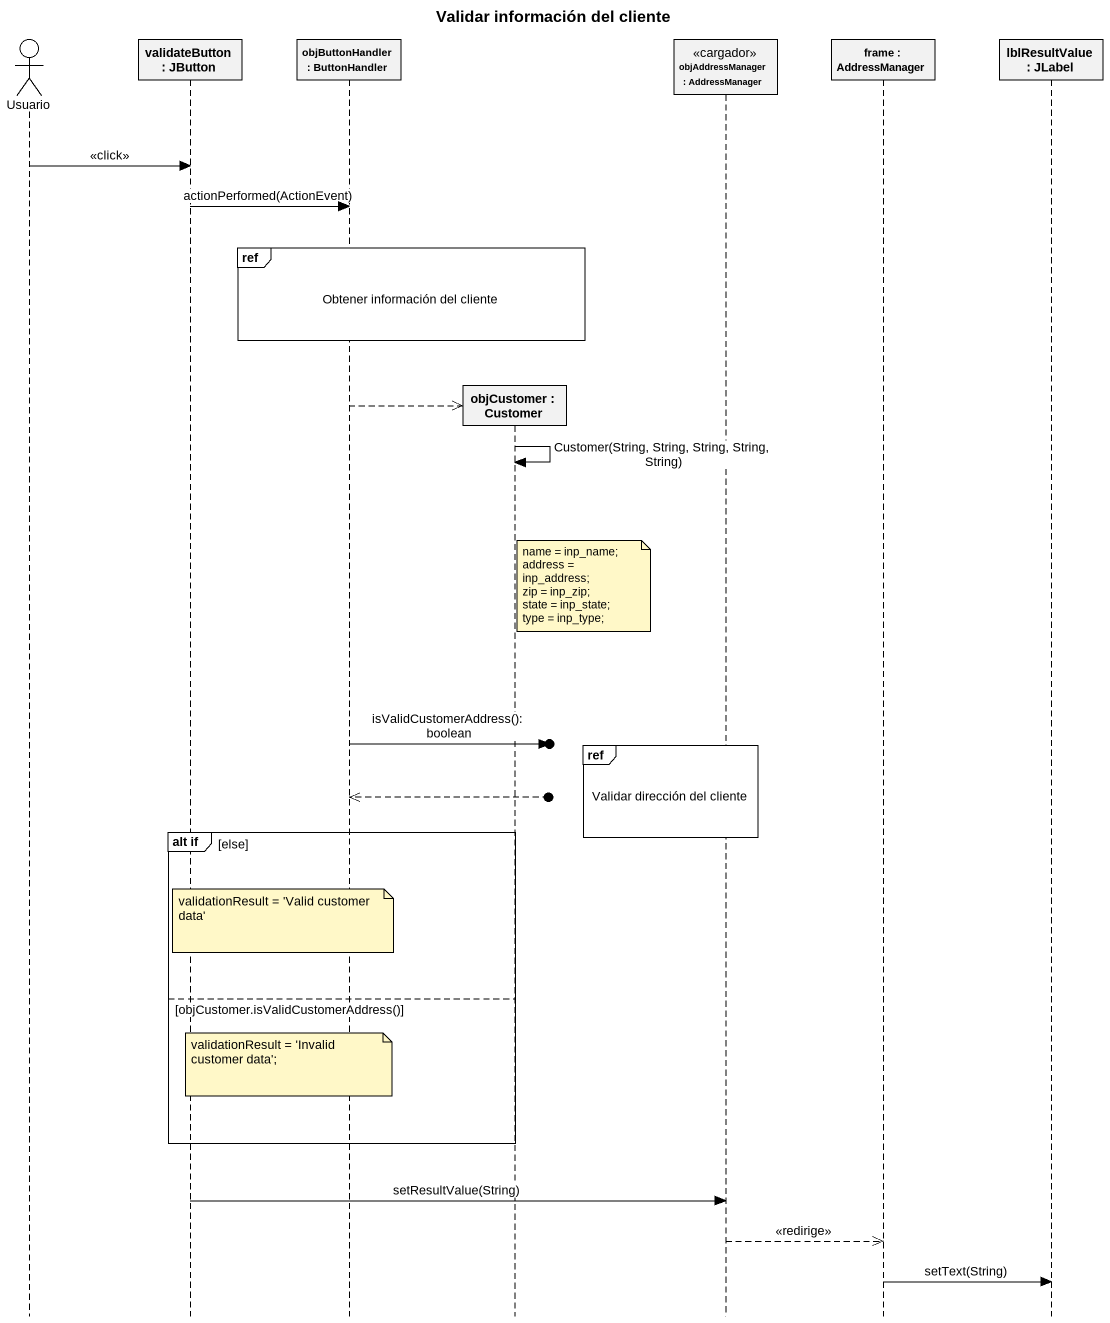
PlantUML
@startuml
title Validar información del cliente
hide footbox
actor Usuario
participant "validateButton : JButton" as validateButton
participant "objButtonHandler : ButtonHandler" as objButtonHandler
participant "objCustomer : Customer" as objCustomer
participant "objAddressManager : AddressManager" as objAddressManager <<cargador>>
participant "frame : AddressManager" as frame_
participant "lblResultValue : JLabel" as lblResultValue

Usuario -> validateButton : <<click>>
validateButton -> objButtonHandler : actionPerformed(ActionEvent)
ref over objButtonHandler, objCustomer : Obtener información del cliente
objButtonHandler -->> objCustomer **
objCustomer -> objCustomer : Customer(String, String, String, String, String)
note right of objCustomer
  name = inp_name;
  address = inp_address;
  zip = inp_zip;
  state = inp_state;
  type = inp_type;
end note
objButtonHandler ->o] : isValidCustomerAddress(): boolean
ref over objAddressManager : Validar dirección del cliente
objButtonHandler <<--o]
group alt if [else]
  note over objButtonHandler : validationResult = 'Valid customer data'
else objCustomer.isValidCustomerAddress()
  note over objButtonHandler : validationResult = 'Invalid customer data';
end
validateButton -> objAddressManager : setResultValue(String)
objAddressManager -->> frame_ : <<redirige>>
frame_ -> lblResultValue : setText(String)
@enduml
